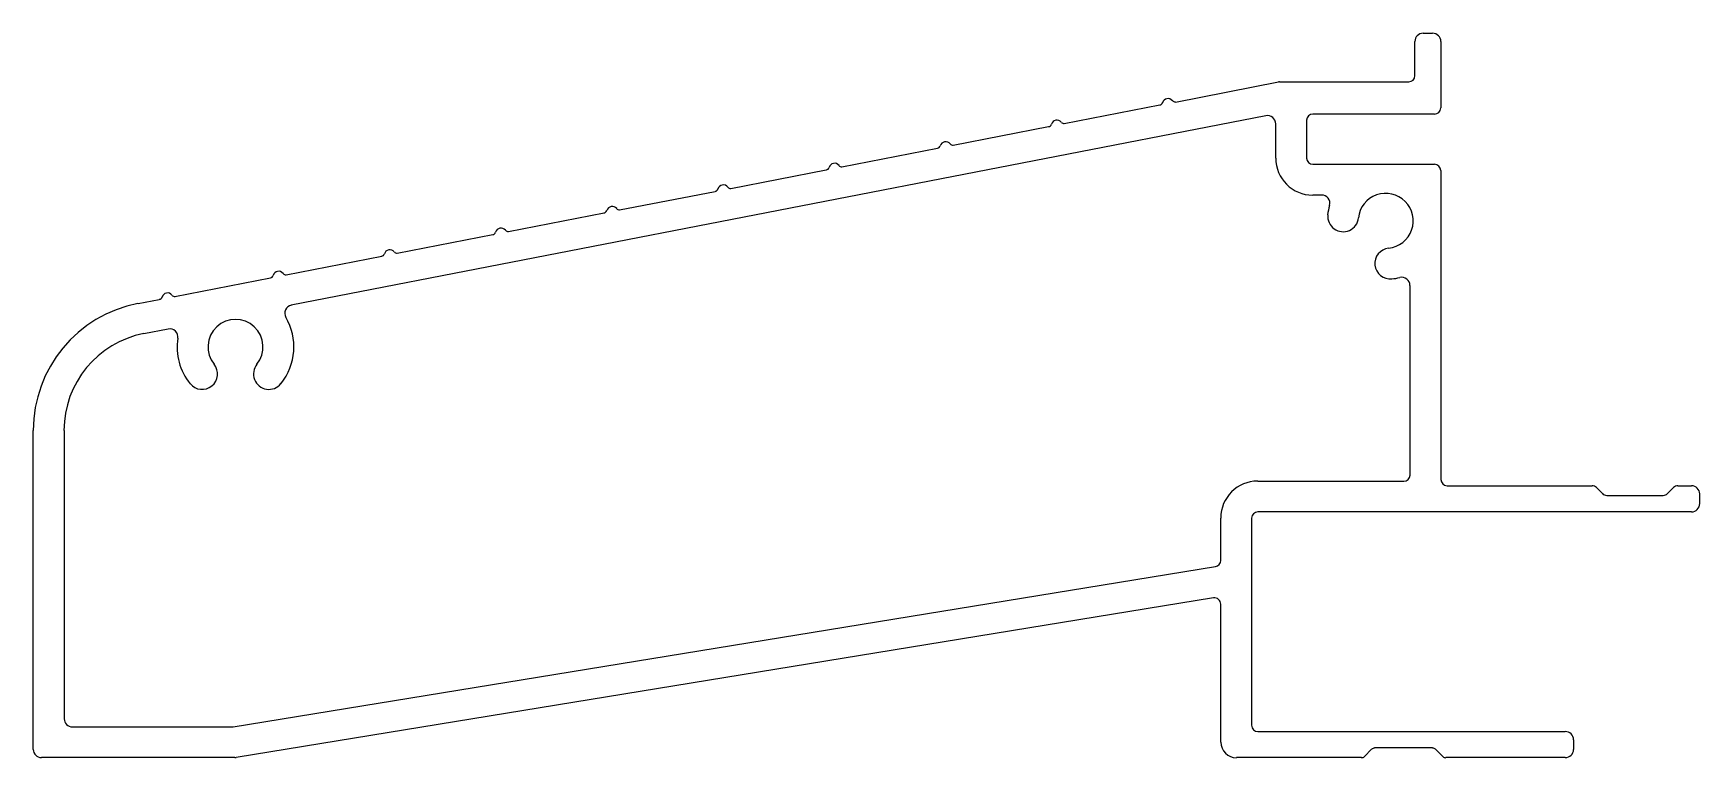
# Model space of a CAD drawing. Extents: x -49 to 54, y 10 to 55.
import ezdxf

# ---------------------------------------------------------------- set-up
doc = ezdxf.new("R2010")
doc.units = 0
doc.layers.get('0').update_dxf_attribs({"linetype": 'CONTINUOUS'})

msp = doc.modelspace()

# ---------------------------------------------------------------- linework, layer by layer
for p, q in [((36.81, 52.6), (36.81, 54.71)), ((37.32, 55.22), (37.91, 55.22)), ((38.41, 54.71), (38.41, 50.6)), ((22.01, 50.97), (28.38, 52.21)), ((28.45, 52.22), (36.43, 52.22)), ((15.14, 49.64), (21.04, 50.79)), ((27.6, 50.12), (-32.64, 38.41)), ((8.27, 48.3), (14.17, 49.45)), ((28.21, 47.5), (28.21, 49.62)), ((30.11, 49.84), (30.11, 47.5)), ((38.03, 50.22), (30.5, 50.22)), ((1.4, 46.97), (7.3, 48.11)), ((-5.47, 45.63), (0.43, 46.78)), ((30.5, 47.12), (38.03, 47.12)), ((38.41, 46.74), (38.41, 27.62)), ((-12.35, 44.3), (-6.44, 45.44)), ((31.05, 45.21), (30.5, 45.21)), ((-19.22, 42.96), (-13.31, 44.11)), ((-26.09, 41.62), (-20.18, 42.77)), ((-32.96, 40.29), (-27.05, 41.44)), ((-39.83, 38.95), (-33.93, 40.1)), ((36.51, 27.9), (36.51, 39.62)), ((-42.11, 38.51), (-40.8, 38.76)), ((-40.25, 36.93), (-41.75, 36.64)), ((-48.59, 10.93), (-48.59, 30.66)), ((-46.68, 30.66), (-46.68, 12.83)), ((27.1, 27.52), (36.13, 27.52)), ((38.8, 27.23), (47.76, 27.23)), ((48.03, 27.12), (48.4, 26.75)), ((52.43, 26.75), (52.8, 27.12)), ((53.07, 27.23), (53.91, 27.23)), ((48.67, 26.63), (52.16, 26.63)), ((54.41, 26.73), (54.41, 26.13)), ((24.81, 22.62), (24.81, 25.24)), ((26.71, 25.24), (26.71, 12.42)), ((53.91, 25.62), (27.1, 25.62)), ((-36.24, 12.32), (24.49, 22.25)), ((24.37, 20.3), (-36.04, 10.43)), ((24.81, 11.38), (24.81, 19.92)), ((-46.17, 12.32), (-41.61, 12.32)), ((-41.61, 12.32), (-36.24, 12.32)), ((27.1, 12.03), (46.11, 12.03)), ((46.61, 11.53), (46.61, 10.93)), ((-36.13, 10.42), (-48.08, 10.42)), ((33.51, 10.42), (25.78, 10.42)), ((34.14, 10.94), (33.69, 10.49)), ((37.91, 11.02), (34.32, 11.02)), ((38.54, 10.49), (38.09, 10.94)), ((46.11, 10.42), (38.72, 10.42))]:
    msp.add_line(p, q)
for centre, radius, start, end in [((37.32, 54.71), 0.508, 90, 180), ((37.91, 54.71), 0.508, 360, 90), ((36.43, 52.6), 0.381, 270, 360), ((28.45, 51.84), 0.381, 90, 101), ((21.02, 50.99), 0.203, 276.4999, 343.8341), ((21.55, 50.83), 0.35, 38.1659, 163.8341), ((21.99, 51.18), 0.203, 218.1659, 276.4999), ((38.03, 50.6), 0.381, 270, 0), ((14.15, 49.65), 0.203, 276.4999, 343.8341), ((14.68, 49.5), 0.35, 38.1659, 163.8341), ((15.12, 49.84), 0.203, 218.1659, 276.4999), ((27.7, 49.62), 0.508, 360, 101), ((30.5, 49.84), 0.381, 90, 180), ((7.81, 48.16), 0.35, 38.1659, 163.8341), ((7.28, 48.32), 0.203, 276.4999, 343.8341), ((8.25, 48.5), 0.203, 218.1659, 276.4999), ((30.5, 47.5), 2.29, 180, 270), ((30.5, 47.5), 0.381, 180, 270), ((0.41, 46.98), 0.203, 276.4999, 343.8341), ((0.94, 46.83), 0.35, 38.1659, 163.8341), ((1.37, 47.17), 0.203, 218.1659, 276.4999), ((38.03, 46.74), 0.381, 0, 90), ((-6.46, 45.65), 0.203, 276.4999, 343.8341), ((-5.93, 45.49), 0.35, 38.1659, 163.8341), ((-5.5, 45.83), 0.203, 218.1659, 276.4999), ((35.01, 43.62), 1.7, 45, 173.9703), ((-12.8, 44.16), 0.35, 38.1659, 163.8341), ((-12.37, 44.5), 0.203, 218.1659, 276.4999), ((31.05, 44.71), 0.508, 344.6825, 90), ((35.01, 43.62), 3.61, 164.6825, 173.9703), ((35.01, 43.62), 1.7, 276.0297, 45), ((-13.34, 44.31), 0.203, 276.4999, 343.8341), ((32.38, 43.9), 0.953, 173.9703, 353.9703), ((-20.21, 42.97), 0.203, 276.4999, 343.8341), ((-19.68, 42.82), 0.35, 38.1659, 163.8341), ((-19.24, 43.16), 0.203, 218.1659, 276.4999), ((-27.08, 41.64), 0.203, 276.4999, 343.8341), ((-26.55, 41.48), 0.35, 38.1659, 163.8341), ((-26.11, 41.83), 0.203, 218.1659, 276.4999), ((35.29, 40.98), 0.953, 96.0297, 276.0297), ((-33.95, 40.3), 0.203, 276.4999, 343.8341), ((-33.42, 40.15), 0.35, 38.1659, 163.8341), ((-32.98, 40.49), 0.203, 218.1659, 276.4999), ((-40.29, 38.81), 0.35, 38.1659, 163.8341), ((35.01, 43.62), 3.61, 276.0297, 283.8786), ((36, 39.62), 0.508, 360, 103.8786), ((-40.59, 30.66), 8, 101, 180), ((-40.82, 38.97), 0.203, 276.4999, 343.8341), ((-39.85, 39.15), 0.203, 218.1659, 276.4999), ((-32.54, 37.91), 0.508, 101, 210.5732), ((-36.09, 35.82), 1.7, 321.0297, 218.9703), ((-36.09, 35.82), 3.61, 321.0297, 30.5732), ((-40.59, 30.66), 6.1, 101, 180), ((-40.15, 36.43), 0.508, 351.4268, 101), ((-36.09, 35.82), 3.61, 171.4268, 218.9703), ((-38.15, 34.15), 0.952, 218.9703, 38.9703), ((-34.02, 34.15), 0.952, 141.0297, 321.0297), ((36.13, 27.9), 0.381, 270, 360), ((27.1, 25.24), 2.29, 90, 180), ((38.8, 27.62), 0.381, 180, 270), ((47.76, 26.85), 0.381, 45, 90), ((53.07, 26.85), 0.381, 90, 135), ((53.91, 26.73), 0.508, 360, 90), ((48.67, 27.02), 0.381, 225, 270), ((52.16, 27.02), 0.381, 270, 315), ((53.91, 26.13), 0.508, 270, 360), ((27.1, 25.24), 0.381, 90, 180), ((24.43, 22.62), 0.381, 279.28, 360), ((24.43, 19.92), 0.381, 0, 99.28), ((-46.17, 12.83), 0.508, 180, 270), ((27.1, 12.42), 0.381, 180, 270), ((25.78, 11.38), 0.965, 180, 270), ((46.11, 11.53), 0.508, 360, 90), ((-48.08, 10.93), 0.508, 180, 270), ((-36.13, 10.93), 0.508, 270, 279.28), ((33.51, 10.67), 0.254, 270, 315), ((34.32, 10.76), 0.254, 90, 135), ((37.91, 10.76), 0.254, 45, 90), ((38.72, 10.67), 0.254, 225, 270), ((46.11, 10.93), 0.508, 270, 360)]:
    msp.add_arc(centre, radius, start, end)

doc.saveas('drawing.dxf')
